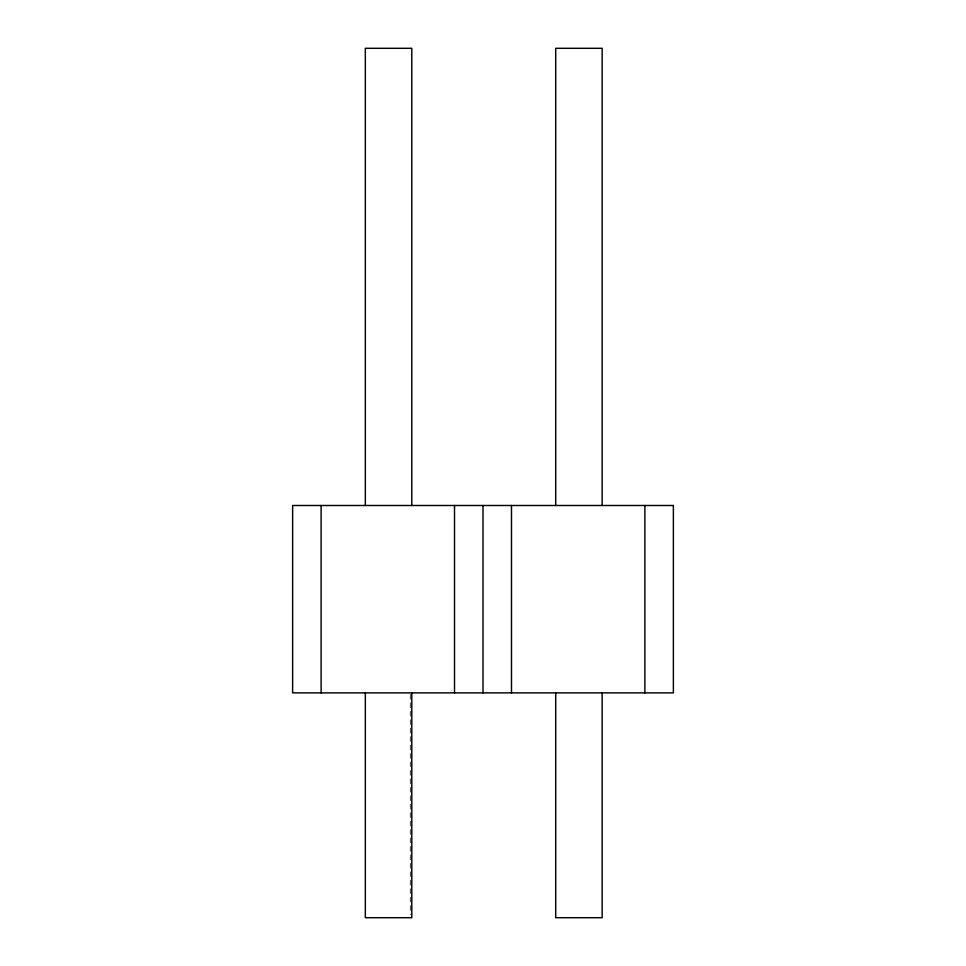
<?xml version="1.0" encoding="UTF-8"?>
<svg xmlns="http://www.w3.org/2000/svg" width="966" height="966" viewBox="0 0 966 966"><rect width="100%" height="100%" fill="white"/><g stroke="black" fill="none" stroke-linecap="round" stroke-linejoin="round"><path stroke-width="0.72" stroke-dasharray="4.83 3.62" d="M410.296 694.385L410.296 914.681"/><path stroke-width="1.45" d="M644.89 505.496L644.89 692.876M602.168 505.496L602.168 48.3L555.704 48.3L555.704 505.496M602.168 692.876L602.168 917.7L555.704 917.7L555.704 692.876M511.485 505.496L511.485 692.876M483 505.496L483 692.876M454.515 505.496L454.515 692.876M411.794 505.496L411.794 48.3L365.329 48.3L365.329 505.496M411.794 692.876L411.794 917.7L365.329 917.7L365.329 692.876M321.11 505.496L321.11 692.876M673.374 505.496L292.626 505.496L292.626 692.876L673.374 692.876L673.374 505.496"/></g></svg>
